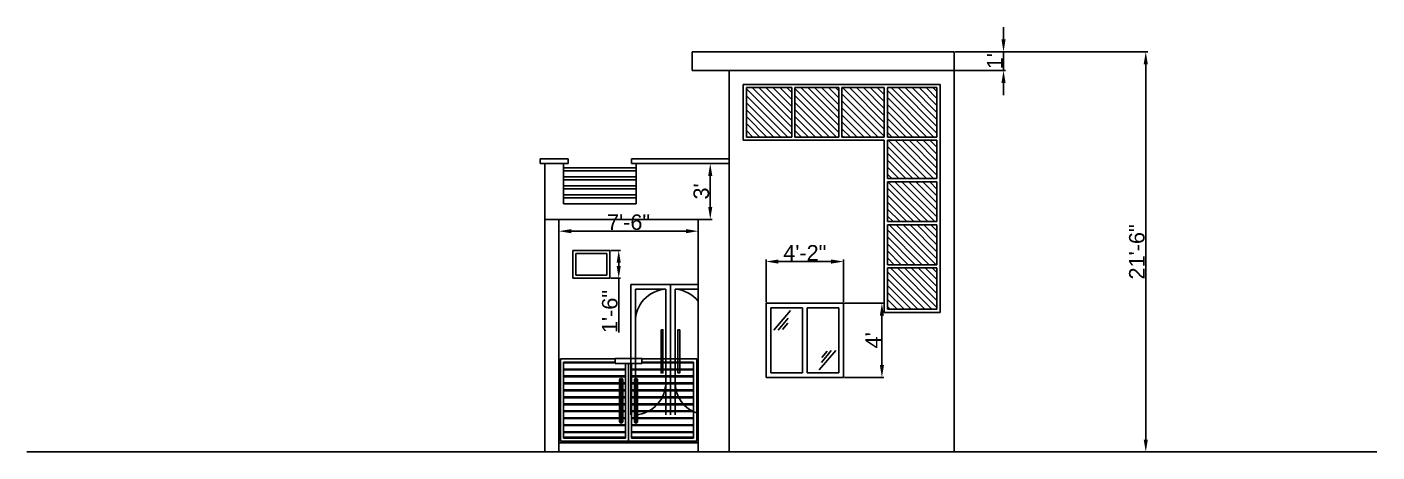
# Model space of a CAD drawing. Header units: millimetres. Extents: x 3971 to 4842, y 1590 to 2583.
# Drawn here: x 3971 to 4842, y 1590 to 1864 of the extents above; entities that cross this region are included whole.
import ezdxf

# ---------------------------------------------------------------- set-up
doc = ezdxf.new("R2010")
doc.units = ezdxf.units.MM
doc.styles.get("Standard").update_dxf_attribs({"font": 'arial.ttf'})
doc.dimstyles.new('ISO-25', dxfattribs={"dimtxt": 10, "dimasz": 8, "dimexe": 1.25, "dimexo": 0.625, "dimtad": 1, "dimlunit": 3, "dimtxsty": 'Standard', "dimcen": -5, "dimadec": 0, "dimazin": 0, "dimtfac": 1, "dimtmove": 0, "dimatfit": 3, "dimfxl": 1, "dimarcsym": 0})

# ---------------------------------------------------------------- blocks, each defined once
blk = doc.blocks.new('*D33')
at = {"color": 0, "lineweight": -2, "transparency": 16777216}
for p, q in [((4569.39, 1848.31), (4693.71, 1848.31)), ((4692.46, 1840.31), (4692.46, 1598.31)), ((4569.39, 1590.31), (4693.71, 1590.31))]:
    blk.add_line(p, q, dxfattribs=at)
at = {"color": 0, "transparency": 16777216}
for points in [[(4691.13, 1840.31), (4693.79, 1840.31), (4692.46, 1848.31)], [(4691.13, 1598.31), (4693.79, 1598.31), (4692.46, 1590.31)]]:
    blk.add_solid(points, dxfattribs=at)
at = {"layer": 'Defpoints', "color": 0, "transparency": 16777216}
for p in [(4568.76, 1848.31), (4568.76, 1590.31), (4692.46, 1590.31)]:
    blk.add_point(p, dxfattribs=at)
at = {"color": 0, "transparency": 16777216, "insert": (4686.73, 1719.31), "char_height": 10, "attachment_point": 5, "rotation": 90}
blk.add_mtext('21\'-6"', dxfattribs=at)
blk = doc.blocks.new('*D34')
at = {"color": 0, "lineweight": -2, "transparency": 16777216}
for p, q in [((4600.69, 1856.31), (4600.69, 1864.31)), ((4569.39, 1848.31), (4601.94, 1848.31)), ((4600.69, 1848.31), (4600.69, 1836.31)), ((4569.39, 1836.31), (4601.94, 1836.31)), ((4600.69, 1828.31), (4600.69, 1820.31))]:
    blk.add_line(p, q, dxfattribs=at)
at = {"color": 0, "transparency": 16777216}
for points in [[(4599.35, 1856.31), (4602.02, 1856.31), (4600.69, 1848.31)], [(4599.35, 1828.31), (4602.02, 1828.31), (4600.69, 1836.31)]]:
    blk.add_solid(points, dxfattribs=at)
at = {"layer": 'Defpoints', "color": 0, "transparency": 16777216}
for p in [(4568.76, 1848.31), (4568.76, 1836.31), (4600.69, 1836.31)]:
    blk.add_point(p, dxfattribs=at)
at = {"color": 0, "transparency": 16777216, "insert": (4595.04, 1842.31), "char_height": 10, "attachment_point": 5, "rotation": 90}
blk.add_mtext("1'", dxfattribs=at)
blk = doc.blocks.new('*D35')
at = {"color": 0, "lineweight": -2, "transparency": 16777216}
for p, q in [((4313.76, 1739.69), (4313.76, 1731.43)), ((4403.76, 1739.69), (4403.76, 1731.43)), ((4321.76, 1732.68), (4395.76, 1732.68))]:
    blk.add_line(p, q, dxfattribs=at)
at = {"color": 0, "transparency": 16777216}
for points in [[(4321.76, 1734.01), (4321.76, 1731.34), (4313.76, 1732.68)], [(4395.76, 1734.01), (4395.76, 1731.34), (4403.76, 1732.68)]]:
    blk.add_solid(points, dxfattribs=at)
at = {"layer": 'Defpoints', "color": 0, "transparency": 16777216}
for p in [(4313.76, 1740.31), (4403.76, 1740.31), (4403.76, 1732.68)]:
    blk.add_point(p, dxfattribs=at)
at = {"color": 0, "transparency": 16777216, "insert": (4358.76, 1738.41), "char_height": 10, "attachment_point": 5}
blk.add_mtext('7\'-6"', dxfattribs=at)
blk = doc.blocks.new('*D36')
at = {"color": 0, "lineweight": -2, "transparency": 16777216}
for p, q in [((4394.39, 1776.31), (4412.72, 1776.31)), ((4411.47, 1768.31), (4411.47, 1748.31)), ((4394.39, 1740.31), (4412.72, 1740.31))]:
    blk.add_line(p, q, dxfattribs=at)
at = {"color": 0, "transparency": 16777216}
for points in [[(4410.14, 1768.31), (4412.8, 1768.31), (4411.47, 1776.31)], [(4410.14, 1748.31), (4412.8, 1748.31), (4411.47, 1740.31)]]:
    blk.add_solid(points, dxfattribs=at)
at = {"layer": 'Defpoints', "color": 0, "transparency": 16777216}
for p in [(4393.76, 1776.31), (4393.76, 1740.31), (4411.47, 1740.31)]:
    blk.add_point(p, dxfattribs=at)
at = {"color": 0, "transparency": 16777216, "insert": (4405.74, 1758.31), "char_height": 10, "attachment_point": 5, "rotation": 90}
blk.add_mtext("3'", dxfattribs=at)
blk = doc.blocks.new('*D37')
at = {"color": 0, "lineweight": -2, "transparency": 16777216}
for p, q in [((4447.48, 1686.94), (4447.48, 1714.34)), ((4455.48, 1713.09), (4489.48, 1713.09)), ((4497.48, 1686.94), (4497.48, 1714.34))]:
    blk.add_line(p, q, dxfattribs=at)
at = {"color": 0, "transparency": 16777216}
for points in [[(4455.48, 1714.42), (4455.48, 1711.76), (4447.48, 1713.09)], [(4489.48, 1714.42), (4489.48, 1711.76), (4497.48, 1713.09)]]:
    blk.add_solid(points, dxfattribs=at)
at = {"layer": 'Defpoints', "color": 0, "transparency": 16777216}
for p in [(4497.48, 1713.09), (4447.48, 1686.31), (4497.48, 1686.31)]:
    blk.add_point(p, dxfattribs=at)
at = {"color": 0, "transparency": 16777216, "insert": (4472.48, 1718.73), "char_height": 10, "attachment_point": 5}
blk.add_mtext('4\'-2"', dxfattribs=at)
blk = doc.blocks.new('*D38')
at = {"color": 0, "lineweight": -2, "transparency": 16777216}
for p, q in [((4498.11, 1686.31), (4523.48, 1686.31)), ((4522.23, 1678.31), (4522.23, 1646.31)), ((4498.11, 1638.31), (4523.48, 1638.31))]:
    blk.add_line(p, q, dxfattribs=at)
at = {"color": 0, "transparency": 16777216}
for points in [[(4520.89, 1678.31), (4523.56, 1678.31), (4522.23, 1686.31)], [(4520.89, 1646.31), (4523.56, 1646.31), (4522.23, 1638.31)]]:
    blk.add_solid(points, dxfattribs=at)
at = {"layer": 'Defpoints', "color": 0, "transparency": 16777216}
for p in [(4497.48, 1686.31), (4497.48, 1638.31), (4522.23, 1638.31)]:
    blk.add_point(p, dxfattribs=at)
at = {"color": 0, "transparency": 16777216, "insert": (4516.6, 1662.31), "char_height": 10, "attachment_point": 5, "rotation": 90}
blk.add_mtext("4'", dxfattribs=at)
blk = doc.blocks.new('*D39')
at = {"color": 0, "lineweight": -2, "transparency": 16777216}
for p, q in [((4347.39, 1720.31), (4353.66, 1720.31)), ((4352.41, 1712.31), (4352.41, 1710.31)), ((4347.39, 1702.31), (4353.66, 1702.31)), ((4352.41, 1702.31), (4352.41, 1667.42))]:
    blk.add_line(p, q, dxfattribs=at)
at = {"color": 0, "transparency": 16777216}
for points in [[(4351.07, 1712.31), (4353.74, 1712.31), (4352.41, 1720.31)], [(4351.07, 1710.31), (4353.74, 1710.31), (4352.41, 1702.31)]]:
    blk.add_solid(points, dxfattribs=at)
at = {"layer": 'Defpoints', "color": 0, "transparency": 16777216}
for p in [(4346.76, 1720.31), (4346.76, 1702.31), (4352.41, 1702.31)]:
    blk.add_point(p, dxfattribs=at)
at = {"color": 0, "transparency": 16777216, "insert": (4346.68, 1680.87), "char_height": 10, "attachment_point": 5, "rotation": 90}
blk.add_mtext('1\'-6"', dxfattribs=at)

msp = doc.modelspace()

# ---------------------------------------------------------------- hatches: boundary and pattern name
h = msp.add_hatch()
h.set_pattern_fill('ANSI31', color=256, angle=90)
h.paths.add_polyline_path([(4557.76108, 1709.06222), (4525.76108, 1709.06222), (4525.76108, 1682.31222), (4557.76108, 1682.31222)])
h.paths.add_polyline_path([(4557.76108, 1736.81222), (4525.76108, 1736.81222), (4525.76108, 1711.06222), (4557.76108, 1711.06222)])
h.paths.add_polyline_path([(4557.76108, 1791.31222), (4525.76108, 1791.31222), (4525.76108, 1766.56222), (4557.76108, 1766.56222)])
h.paths.add_polyline_path([(4557.76108, 1764.56222), (4525.76108, 1764.56222), (4525.76108, 1738.81222), (4557.76108, 1738.81222)])
h.paths.add_polyline_path([(4557.76108, 1825.31222), (4525.76108, 1825.31222), (4525.76108, 1793.31222), (4557.76108, 1793.31222)])
h.paths.add_polyline_path([(4523.76108, 1825.31222), (4496.42775, 1825.31222), (4496.42775, 1793.31222), (4523.76108, 1793.31222)])
h.paths.add_polyline_path([(4494.42775, 1825.31222), (4466.09442, 1825.31222), (4466.09442, 1793.31222), (4494.42775, 1793.31222)])
h.paths.add_polyline_path([(4464.09442, 1825.31222), (4434.76108, 1825.31222), (4434.76108, 1793.31222), (4464.09442, 1793.31222)])

# ---------------------------------------------------------------- linework, layer by layer
for p, q in [((4399.76108, 1836.31222), (4399.76108, 1848.31222)), ((4399.76108, 1848.31222), (4568.76108, 1848.31222)), ((4568.76108, 1848.31222), (4568.76108, 1590.31222)), ((4423.76108, 1836.31222), (4399.76108, 1836.31222)), ((4423.76108, 1836.31222), (4568.76108, 1836.31222)), ((4423.76108, 1836.31222), (4423.76108, 1590.31222)), ((4432.76108, 1827.31222), (4559.76108, 1827.31222)), ((4432.76108, 1827.31222), (4432.76108, 1791.31222)), ((4434.76108, 1825.31222), (4464.09442, 1825.31222)), ((4434.76108, 1825.31222), (4434.76108, 1793.31222)), ((4464.09442, 1793.31222), (4464.09442, 1825.31222)), ((4466.09442, 1825.31222), (4494.42775, 1825.31222)), ((4466.09442, 1793.31222), (4466.09442, 1825.31222)), ((4494.42775, 1793.31222), (4494.42775, 1825.31222)), ((4496.42775, 1825.31222), (4523.76108, 1825.31222)), ((4496.42775, 1793.31222), (4496.42775, 1825.31222)), ((4523.76108, 1793.31222), (4523.76108, 1825.31222)), ((4525.76108, 1825.31222), (4557.76108, 1825.31222)), ((4525.76108, 1793.31222), (4525.76108, 1825.31222)), ((4557.76108, 1825.31222), (4557.76108, 1793.31222)), ((4559.76108, 1827.31222), (4559.76108, 1680.31222)), ((4432.76108, 1791.31222), (4523.76108, 1791.31222)), ((4434.76108, 1793.31222), (4464.09442, 1793.31222)), ((4466.09442, 1793.31222), (4494.42775, 1793.31222)), ((4496.42775, 1793.31222), (4523.76108, 1793.31222)), ((4523.76108, 1680.31222), (4523.76108, 1791.31222)), ((4525.76108, 1793.31222), (4557.76108, 1793.31222)), ((4525.76108, 1766.56222), (4525.76108, 1791.31222)), ((4525.76108, 1791.31222), (4557.76108, 1791.31222)), ((4557.76108, 1791.31222), (4557.76108, 1766.56222)), ((4301.76108, 1776.31222), (4301.76108, 1779.31222)), ((4301.76108, 1779.31222), (4309.2997, 1779.31222)), ((4319.76108, 1779.31222), (4309.2997, 1779.31222)), ((4319.76108, 1776.31222), (4319.76108, 1779.31222)), ((4360.76108, 1776.31222), (4360.76108, 1779.31222)), ((4360.76108, 1779.31222), (4423.76108, 1779.31222)), ((4304.76108, 1776.31222), (4301.76108, 1776.31222)), ((4304.76108, 1740.31222), (4304.76108, 1776.31222)), ((4304.76108, 1776.31222), (4316.76108, 1776.31222)), ((4316.76108, 1776.31222), (4316.76108, 1750.31222)), ((4316.76108, 1776.31222), (4319.76108, 1776.31222)), ((4316.76108, 1773.61016), (4363.76108, 1773.61016)), ((4316.76108, 1771.61016), (4363.76108, 1771.61016)), ((4363.76108, 1776.31222), (4360.76108, 1776.31222)), ((4363.76108, 1776.31222), (4423.76108, 1776.31222)), ((4363.76108, 1776.31222), (4363.76108, 1750.31222)), ((4316.76108, 1767.78567), (4363.76108, 1767.78567)), ((4316.76108, 1765.78567), (4363.76108, 1765.78567)), ((4316.76108, 1761.96119), (4363.76108, 1761.96119)), ((4316.76108, 1759.96119), (4363.76108, 1759.96119)), ((4525.76108, 1766.56222), (4557.76108, 1766.56222)), ((4525.76108, 1738.81222), (4525.76108, 1764.56222)), ((4525.76108, 1764.56222), (4557.76108, 1764.56222)), ((4557.76108, 1764.56222), (4557.76108, 1738.81222)), ((4316.76108, 1756.1367), (4363.76108, 1756.1367)), ((4316.76108, 1754.1367), (4363.76108, 1754.1367)), ((4316.76108, 1750.31222), (4363.76108, 1750.31222)), ((4304.76108, 1740.31222), (4403.76108, 1740.31222)), ((4304.76108, 1590.31222), (4304.76108, 1740.31222)), ((4313.76108, 1590.31222), (4313.76108, 1740.31222)), ((4403.76108, 1590.31222), (4403.76108, 1740.31222)), ((4525.76108, 1738.81222), (4557.76108, 1738.81222)), ((4525.76108, 1711.06222), (4525.76108, 1736.81222)), ((4525.76108, 1736.81222), (4557.76108, 1736.81222)), ((4557.76108, 1736.81222), (4557.76108, 1711.06222)), ((4568.76108, 1590.31222), (4568.76108, 1740.31222)), ((4322.76108, 1720.31222), (4346.76108, 1720.31222)), ((4322.76108, 1702.31222), (4322.76108, 1720.31222)), ((4324.76108, 1718.31222), (4344.76108, 1718.31222)), ((4324.76108, 1704.31222), (4324.76108, 1718.31222)), ((4344.76108, 1704.31222), (4344.76108, 1718.31222)), ((4346.76108, 1702.31222), (4346.76108, 1720.31222)), ((4525.76108, 1711.06222), (4557.76108, 1711.06222)), ((4525.76108, 1682.31222), (4525.76108, 1709.06222)), ((4525.76108, 1709.06222), (4557.76108, 1709.06222)), ((4557.76108, 1709.06222), (4557.76108, 1682.31222)), ((4322.76108, 1702.31222), (4346.76108, 1702.31222)), ((4324.76108, 1704.31222), (4344.76108, 1704.31222)), ((4360.26108, 1698.31222), (4403.76108, 1698.31222)), ((4360.26108, 1698.31222), (4360.26108, 1614.31222)), ((4363.26108, 1695.31222), (4382.76108, 1695.31222)), ((4363.26108, 1695.31222), (4363.26108, 1614.31222)), ((4382.76108, 1695.31222), (4382.76108, 1614.31222)), ((4385.76108, 1698.31222), (4385.76108, 1614.31222)), ((4388.76108, 1695.31222), (4403.76108, 1695.31222)), ((4388.76108, 1695.31222), (4388.76108, 1614.31222)), ((4447.48259, 1686.31222), (4447.48259, 1638.31222)), ((4447.48259, 1686.31222), (4497.48259, 1686.31222)), ((4450.48259, 1683.31222), (4450.48259, 1641.31222)), ((4450.48259, 1683.31222), (4470.98259, 1683.31222)), ((4452.47659, 1668.7938), (4463.17819, 1681.42685)), ((4470.98259, 1683.31222), (4470.98259, 1641.31222)), ((4473.98259, 1683.31222), (4494.48259, 1683.31222)), ((4473.98259, 1683.31222), (4473.98259, 1641.31222)), ((4494.48259, 1683.31222), (4494.48259, 1641.31222)), ((4497.48259, 1686.31222), (4497.48259, 1638.31222)), ((4525.76108, 1682.31222), (4557.76108, 1682.31222)), ((4455.39521, 1668.7938), (4461.63781, 1676.64896)), ((4457.98954, 1669.27968), (4461.47567, 1673.32874)), ((4523.76108, 1680.31222), (4559.76108, 1680.31222)), ((4492.4886, 1655.83064), (4481.787, 1643.19759)), ((4489.56998, 1655.83064), (4483.32738, 1647.97547)), ((4486.97565, 1655.34475), (4483.48952, 1651.2957)), ((4314.76108, 1650.31222), (4350.17491, 1650.31222)), ((4314.76108, 1650.31222), (4314.76108, 1597.31222)), ((4316.76108, 1648.31222), (4350.17491, 1648.31222)), ((4316.76108, 1648.31222), (4316.76108, 1599.31222)), ((4316.76108, 1647.81222), (4350.17491, 1647.81222)), ((4356.76108, 1647.41579), (4356.76108, 1599.31222)), ((4358.76108, 1647.41579), (4358.76108, 1597.31222)), ((4360.76108, 1647.41579), (4360.76108, 1599.31222)), ((4367.34725, 1650.31222), (4402.76108, 1650.31222)), ((4367.34725, 1648.31222), (4400.76108, 1648.31222)), ((4400.76108, 1647.81222), (4367.34725, 1647.81222)), ((4400.76108, 1648.31222), (4400.76108, 1599.31222)), ((4402.76108, 1650.31222), (4402.76108, 1597.31222)), ((4316.76108, 1643.81222), (4356.76108, 1643.81222)), ((4316.76108, 1643.31222), (4356.76108, 1643.31222)), ((4316.76108, 1639.31222), (4356.76108, 1639.31222)), ((4316.76108, 1638.81222), (4356.76108, 1638.81222)), ((4400.76108, 1643.81222), (4360.76108, 1643.81222)), ((4400.76108, 1643.31222), (4360.76108, 1643.31222)), ((4400.76108, 1639.31222), (4360.76108, 1639.31222)), ((4400.76108, 1638.81222), (4360.76108, 1638.81222)), ((4447.48259, 1638.31222), (4497.48259, 1638.31222)), ((4450.48259, 1641.31222), (4470.98259, 1641.31222)), ((4473.98259, 1641.31222), (4494.48259, 1641.31222)), ((4316.76108, 1634.81222), (4353.00211, 1634.81222)), ((4316.76108, 1634.31222), (4353.00211, 1634.31222)), ((4316.76108, 1630.31222), (4353.00211, 1630.31222)), ((4316.76108, 1629.81222), (4353.00211, 1629.81222)), ((4353.00211, 1636.75204), (4353.00211, 1609.963)), ((4353.50211, 1636.75204), (4353.50211, 1609.963)), ((4354.50211, 1636.75204), (4354.50211, 1609.963)), ((4355.00211, 1636.75204), (4355.00211, 1609.963)), ((4355.00211, 1634.81222), (4356.76108, 1634.81222)), ((4355.00211, 1634.31222), (4356.76108, 1634.31222)), ((4355.00211, 1630.31222), (4356.76108, 1630.31222)), ((4355.00211, 1629.81222), (4356.76108, 1629.81222)), ((4362.52006, 1634.81222), (4360.76108, 1634.81222)), ((4362.52006, 1634.31222), (4360.76108, 1634.31222)), ((4362.52006, 1630.31222), (4360.76108, 1630.31222)), ((4362.52006, 1629.81222), (4360.76108, 1629.81222)), ((4362.52006, 1636.75204), (4362.52006, 1609.963)), ((4363.02006, 1636.75204), (4363.02006, 1609.963)), ((4364.02006, 1636.75204), (4364.02006, 1609.963)), ((4364.52006, 1636.75204), (4364.52006, 1609.963)), ((4400.76108, 1634.81222), (4364.52006, 1634.81222)), ((4400.76108, 1634.31222), (4364.52006, 1634.31222)), ((4400.76108, 1630.31222), (4364.52006, 1630.31222)), ((4400.76108, 1629.81222), (4364.52006, 1629.81222)), ((4316.76108, 1625.81222), (4353.00211, 1625.81222)), ((4316.76108, 1625.31222), (4353.00211, 1625.31222)), ((4316.76108, 1621.31222), (4353.00211, 1621.31222)), ((4316.76108, 1620.81222), (4353.00211, 1620.81222)), ((4355.00211, 1625.81222), (4356.76108, 1625.81222)), ((4355.00211, 1625.31222), (4356.76108, 1625.31222)), ((4355.00211, 1621.31222), (4356.76108, 1621.31222)), ((4355.00211, 1620.81222), (4356.76108, 1620.81222)), ((4362.52006, 1625.81222), (4360.76108, 1625.81222)), ((4362.52006, 1625.31222), (4360.76108, 1625.31222)), ((4362.52006, 1621.31222), (4360.76108, 1621.31222)), ((4362.52006, 1620.81222), (4360.76108, 1620.81222)), ((4400.76108, 1625.81222), (4364.52006, 1625.81222)), ((4400.76108, 1625.31222), (4364.52006, 1625.31222)), ((4400.76108, 1621.31222), (4364.52006, 1621.31222)), ((4400.76108, 1620.81222), (4364.52006, 1620.81222)), ((4316.76108, 1616.81222), (4353.00211, 1616.81222)), ((4316.76108, 1616.31222), (4353.00211, 1616.31222)), ((4316.76108, 1612.31222), (4353.00211, 1612.31222)), ((4316.76108, 1611.81222), (4353.00211, 1611.81222)), ((4355.00211, 1616.81222), (4356.76108, 1616.81222)), ((4355.00211, 1616.31222), (4356.76108, 1616.31222)), ((4355.00211, 1612.31222), (4356.76108, 1612.31222)), ((4355.00211, 1611.81222), (4356.76108, 1611.81222)), ((4362.52006, 1616.81222), (4360.76108, 1616.81222)), ((4362.52006, 1616.31222), (4360.76108, 1616.31222)), ((4362.52006, 1612.31222), (4360.76108, 1612.31222)), ((4362.52006, 1611.81222), (4360.76108, 1611.81222)), ((4400.76108, 1616.81222), (4364.52006, 1616.81222)), ((4400.76108, 1616.31222), (4364.52006, 1616.31222)), ((4400.76108, 1612.31222), (4364.52006, 1612.31222)), ((4400.76108, 1611.81222), (4364.52006, 1611.81222)), ((4316.76108, 1607.81222), (4356.76108, 1607.81222)), ((4316.76108, 1607.31222), (4356.76108, 1607.31222)), ((4316.76108, 1603.31222), (4356.76108, 1603.31222)), ((4316.76108, 1602.81222), (4356.76108, 1602.81222)), ((4400.76108, 1607.81222), (4360.76108, 1607.81222)), ((4400.76108, 1607.31222), (4360.76108, 1607.31222)), ((4400.76108, 1603.31222), (4360.76108, 1603.31222)), ((4400.76108, 1602.81222), (4360.76108, 1602.81222)), ((4313.76108, 1596.31222), (4403.76108, 1596.31222)), ((4314.76108, 1597.31222), (4402.76108, 1597.31222)), ((4316.76108, 1599.81222), (4356.76108, 1599.81222)), ((4316.76108, 1599.31222), (4356.76108, 1599.31222)), ((4400.76108, 1599.81222), (4360.76108, 1599.81222)), ((4360.76108, 1599.31222), (4400.76108, 1599.31222)), ((3970.64493, 1590.31222), (4841.64824, 1590.31222))]:
    msp.add_line(p, q)
for points in [[(4379.74346, 1669.09821), (4380.93916, 1669.09821), (4380.93916, 1641.26987), (4379.74346, 1641.26987)], [(4391.77871, 1669.09821), (4390.58301, 1669.09821), (4390.58301, 1641.26987), (4391.77871, 1641.26987)], [(4350.17491, 1650.58789), (4367.34725, 1650.58789), (4367.34725, 1647.41579), (4350.17491, 1647.41579)]]:
    msp.add_lwpolyline(points, close=True)
for centre, radius, start, end in [((4384.10978, 1674.49781), 20.85806, 93.70737144, 181.71654245), ((4387.41239, 1674.49781), 20.85806, 38.38949973, 86.29262856), ((4354.00211, 1636.75204), 1, 0, 180), ((4363.52006, 1636.75204), 1, 0, 180), ((4354.00211, 1636.75204), 0.5, 0, 180), ((4363.52006, 1636.75204), 0.5, 0, 180), ((4361.91239, 1635.12663), 20.85806, 273.70737144, 1.71654245), ((4409.60978, 1635.12663), 20.85806, 178.28345755, 253.71564182), ((4354.00211, 1609.963), 1, 180, 0), ((4354.00211, 1609.963), 0.5, 180, 0), ((4363.52006, 1609.963), 1, 180, 0), ((4363.52006, 1609.963), 0.5, 180, 0)]:
    msp.add_arc(centre, radius, start, end)

# ---------------------------------------------------------------- dimensions: what is measured, and where the dimension line sits
for base, p1, p2, picture, middle in [((4600.68761, 1836.31222), (4568.76108, 1848.31222), (4568.76108, 1836.31222), '*D34', (4595.04214, 1842.31222)), ((4692.46119, 1590.31222), (4568.76108, 1848.31222), (4568.76108, 1590.31222), '*D33', (4686.73046, 1719.31222)), ((4411.4695, 1740.31222), (4393.76108, 1776.31222), (4393.76108, 1740.31222), '*D36', (4405.73536, 1758.31222)), ((4352.40655, 1702.31222), (4346.76108, 1720.31222), (4346.76108, 1702.31222), '*D39', (4346.67582, 1680.86662)), ((4522.2269, 1638.31222), (4497.48259, 1686.31222), (4497.48259, 1638.31222), '*D38', (4516.6019, 1662.31222))]:
    dim = msp.add_linear_dim(base=base, p1=p1, p2=p2, angle=90, dimstyle='ISO-25')
    dim.commit()
    dim.dimension.update_dxf_attribs({"geometry": picture, "text_midpoint": middle})
for base, p1, p2, picture, middle in [((4403.76108, 1732.67603), (4313.76108, 1740.31222), (4403.76108, 1740.31222), '*D35', (4358.76108, 1738.40676)), ((4497.48259, 1713.08845), (4447.48259, 1686.31222), (4497.48259, 1686.31222), '*D37', (4472.48259, 1718.73391))]:
    dim = msp.add_linear_dim(base=base, p1=p1, p2=p2, dimstyle='ISO-25')
    dim.commit()
    dim.dimension.update_dxf_attribs({"geometry": picture, "text_midpoint": middle})

doc.saveas('drawing.dxf')
